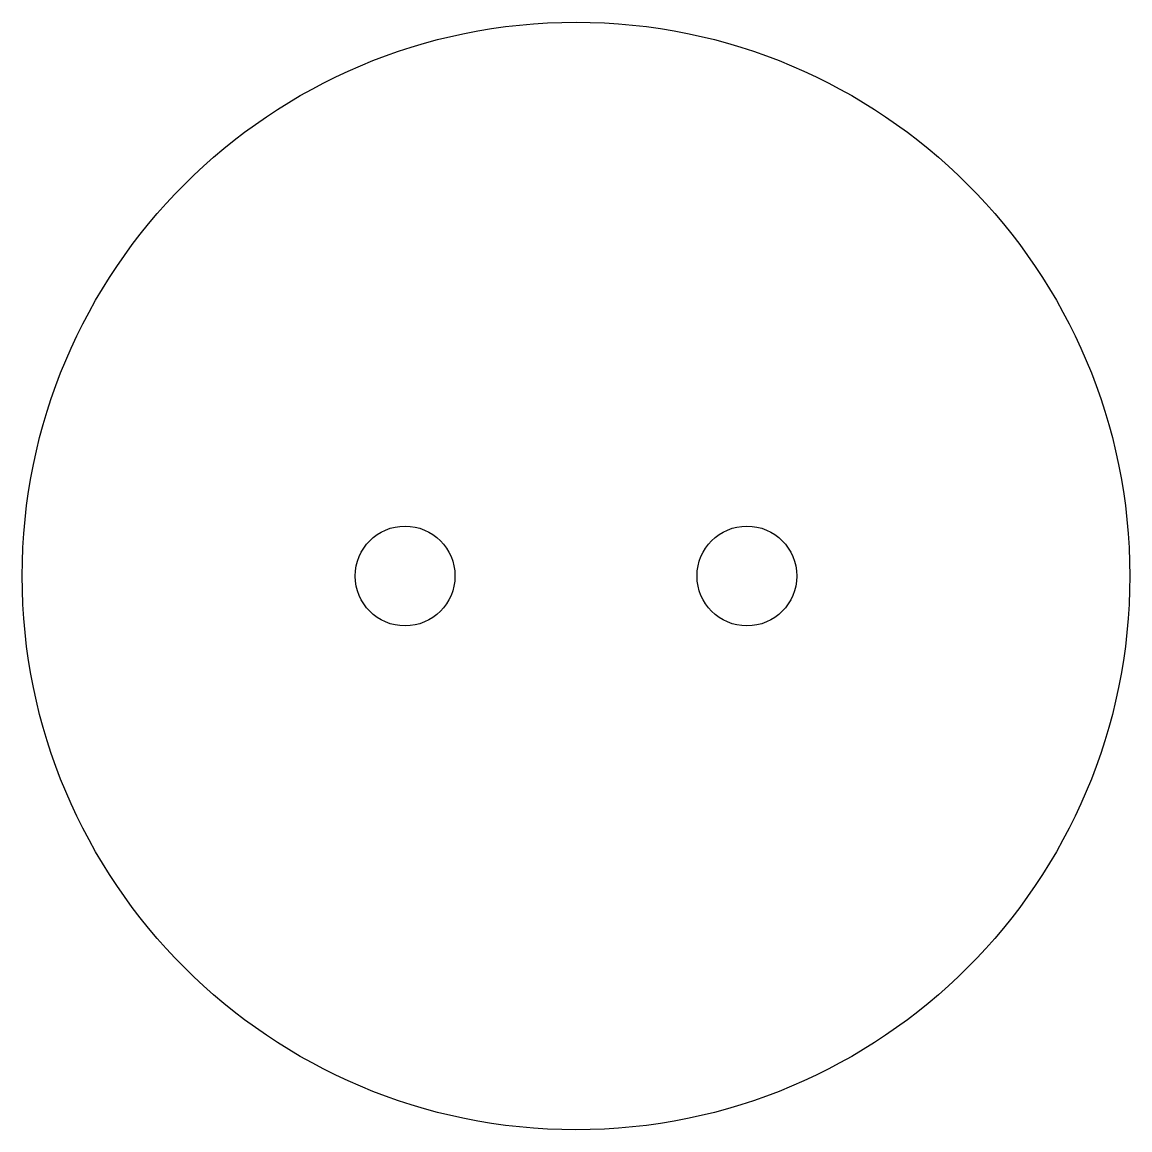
# Model space of a CAD drawing. Header units: inches. Extents: x -2.43 to 2.43, y -2.43 to 2.43.
import ezdxf

# ---------------------------------------------------------------- set-up
doc = ezdxf.new("R2010")
doc.units = ezdxf.units.IN

msp = doc.modelspace()

# ---------------------------------------------------------------- linework, layer by layer
for centre, radius in [((0, 0), 2.43), ((-0.75, 0), 0.219), ((0.75, 0), 0.219)]:
    msp.add_circle(centre, radius)

doc.saveas('drawing.dxf')
